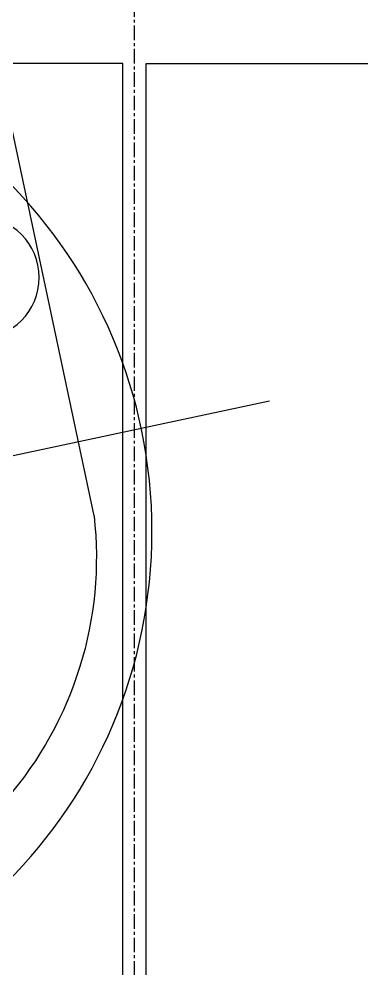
# Model space of a CAD drawing. Extents: x -668440 to 1010955, y -1678500 to 210463.
# Drawn here: x -390162 to -389869, y -897453 to -896640 of the extents above; entities that cross this region are included whole.
import ezdxf

# ---------------------------------------------------------------- set-up
doc = ezdxf.new("R2010")
doc.units = 0
doc.header["$MEASUREMENT"] = 0
doc.linetypes.add('CENTER', pattern=[2, 1.25, -0.25, 0.25, -0.25])
doc.layers.get('0').update_dxf_attribs({"color": 3, "linetype": 'CONTINUOUS'})
for name, color, linetype in [('100', 5, 'CENTER'), ('C400-R25-6M22_d', 7, 'CONTINUOUS'), ('cwr_d', 7, 'CONTINUOUS'), ('注記', 3, 'CONTINUOUS')]:
    doc.layers.add(name, color=color, linetype=linetype)

# ---------------------------------------------------------------- blocks, each defined once
blk = doc.blocks.new('tc02')
at = {"layer": '注記', "color": 4, "linetype": 'Continuous'}
blk.add_line((-18565.46, 32787.617), (-18565.46, 32677.617), dxfattribs=at)
at = {"layer": '注記', "color": 4}
blk.add_line((-18656.19, 32781.117), (-18548.73, 32781.117), dxfattribs=at)
blk.add_circle((-18602.46, 32781.117), 42.5, dxfattribs=at)
at = {"layer": '注記', "color": 4, "linetype": 'Continuous'}
blk.add_circle((-18570.899, 32765.617), 5.2, dxfattribs=at)
blk.add_arc((-18596.834, 32784.604), 31.518, 5.48413, 100.28214, dxfattribs=at)
blk = doc.blocks.new('剛接合部C1Y')
at = {"layer": '100'}
blk.add_line((-206076.2444, -397002.59222), (-206076.2444, -393132.59222), dxfattribs=at)
at = {"layer": 'C400-R25-6M22_d'}
for p, q in [((-206077.2444, -394292.59222), (-206277.2444, -394292.59222)), ((-206077.2444, -394432.59222), (-206077.2444, -394292.59222)), ((-206077.2444, -394292.59222), (-206077.2444, -394292.59222)), ((-206075.2444, -394432.59222), (-206075.2444, -394292.59222)), ((-206075.2444, -394292.59222), (-206075.2444, -394292.59222)), ((-206075.2444, -394292.59222), (-205875.2444, -394292.59222))]:
    blk.add_line(p, q, dxfattribs=at)
at = {"layer": 'cwr_d'}
for p, q in [((-206077.2444, -394292.59222), (-206077.2444, -394292.59222)), ((-206075.2444, -394292.59222), (-206075.2444, -394292.59222))]:
    blk.add_line(p, q, dxfattribs=at)
at = {"xscale": -1, "rotation": 191.9761324442034}
blk.add_blockref('tc02', (-194721.9025, -358404.89642), dxfattribs=at)

msp = doc.modelspace()

# ---------------------------------------------------------------- block references
at = {"xscale": 10, "yscale": 10, "zscale": 10}
msp.add_blockref('剛接合部C1Y', (1670698.6842, 3046247.35843, 5600), dxfattribs=at)

doc.saveas('drawing.dxf')
